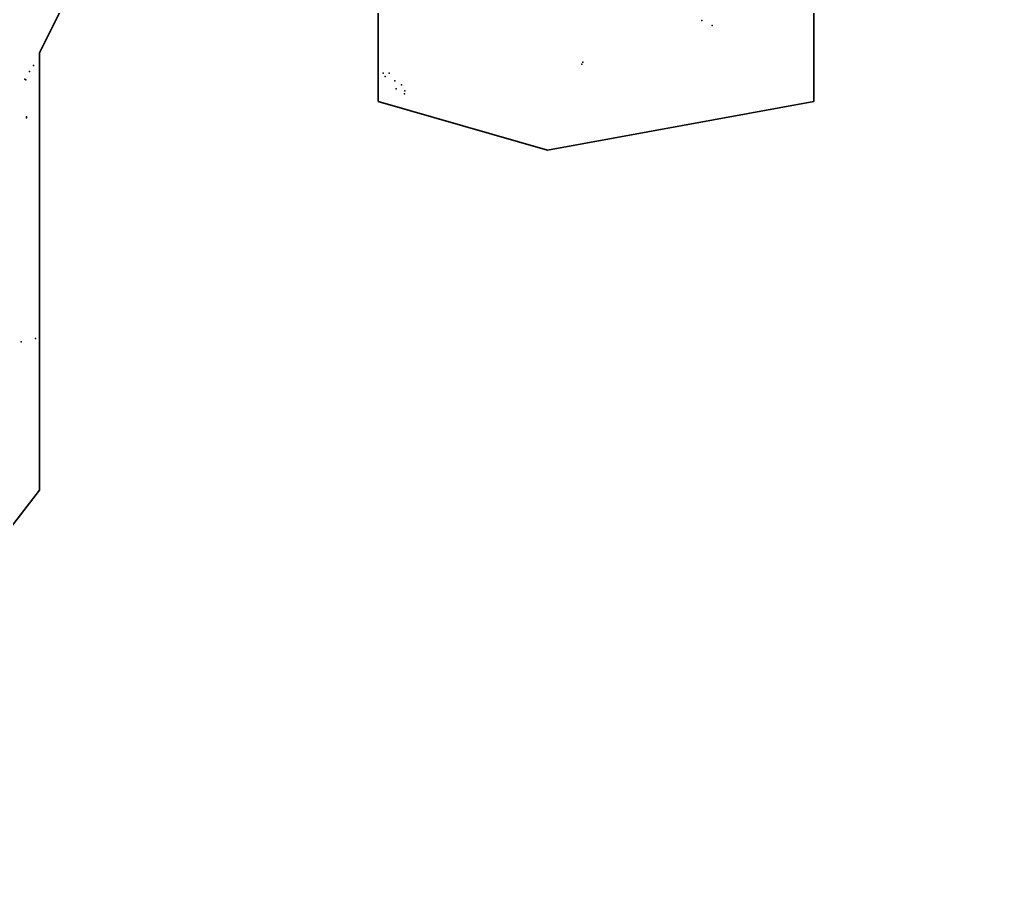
# Model space of a CAD drawing. Header units: millimetres. Extents: x -60275265 to 22802890, y -38578442 to 24337084.
# Drawn here: x 7229122 to 12421122, y -22397507 to -17892304 of the extents above; entities that cross this region are included whole.
import ezdxf

# ---------------------------------------------------------------- set-up
doc = ezdxf.new("R2010")
doc.units = ezdxf.units.MM
doc.header["$MEASUREMENT"] = 0
doc.layers.add('Outline', color=7, linetype='Continuous', true_color=0x000000)
doc.layers.add('particles', color=7, linetype='Continuous', true_color=0x000000)

msp = doc.modelspace()

# ---------------------------------------------------------------- linework, layer by layer
at = {"layer": 'Outline', "color": 3, "lineweight": 35, "true_color": 0x00ff00}
msp.add_lwpolyline([(13039331, -15644525), (11771230, -15644525), (11137351, -16154225), (11390938, -17810758), (11390938, -18320118), (9996120, -18575021), (9108430, -18320118), (9108430, -17173555), (7840611, -17045992), (7333096, -18065321), (7333096, -19467070), (7333096, -20358836), (6445571, -21505459), (5811691, -21887819), (4924165, -22014924), (3148832, -22014924), (2388023, -22014924), (1246851, -22397507)], dxfattribs=at)
at = {"layer": 'particles', "color": 93, "true_color": 0x67d435}
for p in [(10804622, -17895304), (10858622, -17922304), (10180622, -18114304), (7280622, -18163304), (7300622, -18132304), (9134622, -18171304), (9165622, -18171304), (10175622, -18125304), (7254622, -18204304), (7260622, -18207304), (9144622, -18190304), (9194622, -18212304), (9201622, -18254304), (9230622, -18233304), (9247622, -18265304), (9245622, -18280304), (7264622, -18400304), (7264622, -18406304), (7311622, -19563304), (7235622, -19580304)]:
    msp.add_point(p, dxfattribs=at)

doc.saveas('drawing.dxf')
